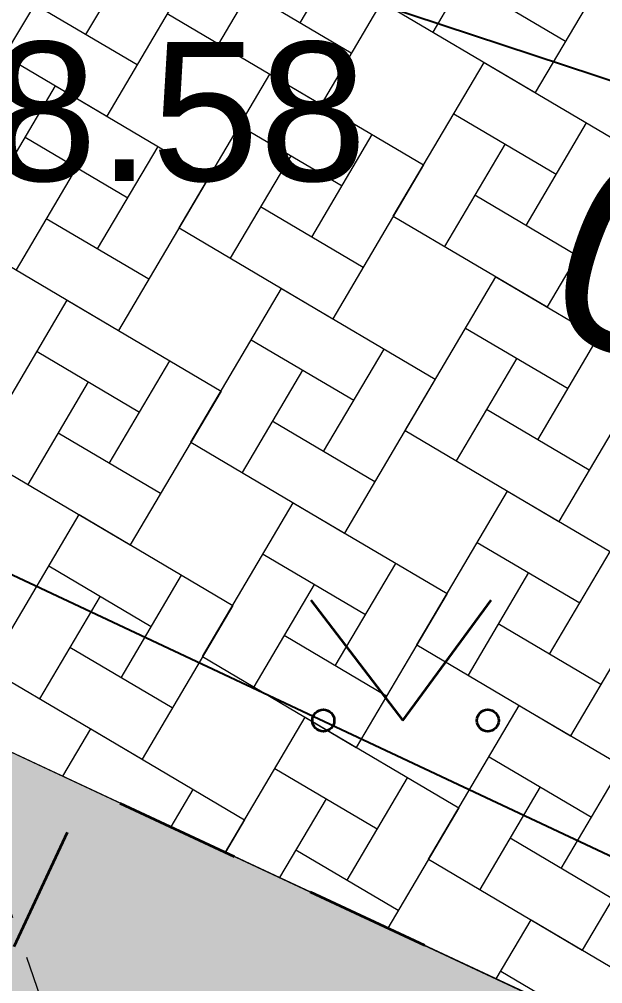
# Model space of a CAD drawing. Header units: millimetres. Extents: x 368386 to 996118, y -334862 to 250838.
# Drawn here: x 782580 to 785521, y -85583 to -80723 of the extents above; entities that cross this region are included whole.
import ezdxf

# ---------------------------------------------------------------- set-up
doc = ezdxf.new("R2010")
doc.units = ezdxf.units.MM
doc.header["$MEASUREMENT"] = 0
for name, pattern in [('Dashed', [423.333333, 211.666667, -211.666667]), ('HIDDEN', [4762.5, 3175, -1587.5]), ('Long Dashed', [1058.333302, 634.99999, -423.333311])]:
    doc.linetypes.add(name, pattern=pattern)
doc.layers.add('_uusvertikaal', color=5, linetype='Continuous')
for name, color, linetype, lineweight in [('New__ASENDIPLAAN_Pen_No__1', 7, 'Continuous', 13), ('New__ASENDIPLAAN_Pen_No__101', 252, 'Continuous', 13), ('New__ASENDIPLAAN_Pen_No__6', 5, 'Continuous', 35), ('New_ei pindi_Pen_No__7', 7, 'Continuous', 35), ('New_HALJASTUS#1_Pen_No__7', 7, 'Continuous', 35), ('New_korgus-EH2000#1_Pen_No__1', 7, 'Continuous', 13)]:
    doc.layers.add(name, color=color, linetype=linetype, lineweight=lineweight)
doc.layers.add('New__ASENDIPLAAN_Pen_No__102', color=7, linetype='Continuous', lineweight=13, true_color=0xcccccc)
doc.styles.add('GENERATED_STYLE_1', font='arial.ttf')

# ---------------------------------------------------------------- blocks, each defined once
blk = doc.blocks.new('*X1')
at = {"layer": 'New__ASENDIPLAAN_Pen_No__102', "color": 254, "linetype": 'Continuous', "lineweight": 13, "true_color": 0xcccccc}
for p, q in [((783995.5, -80741.1), (784300.5, -80224.4)), ((784969.6, -80271), (784664.7, -80787.7)), ((782915.4, -80800.4), (783220.4, -80283.7)), ((785638.8, -80317.6), (785181.4, -81092.7)), ((783889.6, -80330.3), (783584.6, -80847)), ((782809.6, -80389.5), (782504.6, -80906.2)), ((784558.8, -80376.9), (784101.4, -81152)), ((783478.8, -80436.1), (783021.3, -81211.2)), ((785333.9, -80834.3), (784817.2, -80529.4)), ((784253.8, -80893.6), (783737.1, -80588.6)), ((783173.8, -80952.9), (782657.1, -80647.9)), ((784406.3, -80635.2), (785181.4, -81092.7)), ((783326.3, -80694.5), (784101.4, -81152)), ((782246.2, -80753.8), (783021.3, -81211.2)), ((784465.6, -81715.3), (784923, -80940.2)), ((784923, -80940.2), (785698.1, -81397.7)), ((783385.5, -81774.5), (783843, -80999.5)), ((783843, -80999.5), (784618.1, -81456.9)), ((782305.5, -81833.8), (782763, -81058.7)), ((782763, -81058.7), (783538, -81516.2)), ((784770.6, -81198.6), (785287.3, -81503.5)), ((785134.8, -81761.9), (785439.8, -81245.2)), ((783690.5, -81257.8), (784207.2, -81562.8)), ((782610.5, -81317.1), (783127.2, -81622.1)), ((784054.7, -81821.2), (784359.7, -81304.4)), ((782974.7, -81880.4), (783279.7, -81363.7)), ((785028.9, -81351.1), (784723.9, -81867.8)), ((783948.9, -81410.3), (783643.9, -81927)), ((785698.1, -81397.7), (785240.7, -82172.7)), ((782868.8, -81469.6), (782563.9, -81986.3)), ((784618.1, -81456.9), (784160.6, -82232)), ((783538, -81516.2), (783080.6, -82291.3)), ((785393.1, -81914.4), (784876.4, -81609.4)), ((784313.1, -81973.6), (783796.4, -81668.7)), ((783233.1, -82032.9), (782716.3, -81727.9)), ((784465.6, -81715.3), (785240.7, -82172.7)), ((783385.5, -81774.5), (784160.6, -82232)), ((782305.5, -81833.8), (783080.6, -82291.3)), ((784524.8, -82795.3), (784982.3, -82020.3)), ((784982.3, -82020.3), (785757.4, -82477.7)), ((783444.8, -82854.6), (783902.3, -82079.5)), ((783902.3, -82079.5), (784677.3, -82537)), ((782364.8, -82913.8), (782822.2, -82138.8)), ((782822.2, -82138.8), (783597.3, -82596.2)), ((784829.8, -82278.6), (785346.5, -82583.6)), ((783749.8, -82337.9), (784266.5, -82642.8)), ((785194, -82841.9), (785499, -82325.2)), ((782669.7, -82397.1), (783186.4, -82702.1)), ((784114, -82901.2), (784419, -82384.5)), ((783034, -82960.5), (783338.9, -82443.7)), ((785088.2, -82431.1), (784783.2, -82947.8)), ((784008.1, -82490.4), (783703.2, -83007.1)), ((785757.4, -82477.7), (785299.9, -83252.8)), ((782928.1, -82549.6), (782623.1, -83066.3)), ((784677.3, -82537), (784219.9, -83312)), ((783597.3, -82596.2), (783139.8, -83371.3)), ((785452.4, -82994.4), (784935.7, -82689.5)), ((784372.4, -83053.7), (783855.6, -82748.7)), ((784524.8, -82795.3), (785299.9, -83252.8)), ((783292.3, -83112.9), (782775.6, -82808)), ((783444.8, -82854.6), (784219.9, -83312)), ((782364.8, -82913.8), (783139.8, -83371.3)), ((784584.1, -83875.4), (785041.6, -83100.3)), ((785041.6, -83100.3), (785816.6, -83557.7)), ((783504.1, -83934.6), (783961.5, -83159.6)), ((783961.5, -83159.6), (784736.6, -83617)), ((782424, -83993.9), (782881.5, -83218.8)), ((782881.5, -83218.8), (783656.5, -83676.3)), ((784889.1, -83358.7), (785405.8, -83663.6)), ((783809, -83417.9), (784325.7, -83722.9)), ((785253.3, -83922), (785558.3, -83405.3)), ((782729, -83477.2), (783245.7, -83782.1)), ((784173.3, -83981.2), (784478.2, -83464.5)), ((783093.2, -84040.5), (783398.2, -83523.8)), ((785147.4, -83511.1), (784842.5, -84027.8)), ((784067.4, -83570.4), (783762.4, -84087.1)), ((785816.6, -83557.7), (785359.2, -84332.8)), ((782987.3, -83629.7), (782682.4, -84146.4)), ((784736.6, -83617), (784279.1, -84392.1)), ((783656.5, -83676.3), (783199.1, -84451.3)), ((785511.7, -84074.5), (784994.9, -83769.5)), ((784431.6, -84133.7), (783914.9, -83828.8)), ((783351.6, -84193), (782834.9, -83888)), ((784584.1, -83875.4), (785359.2, -84332.8)), ((783504.1, -83934.6), (784279.1, -84392.1)), ((782424, -83993.9), (783199.1, -84451.3)), ((784643.4, -84955.4), (785100.8, -84180.3)), ((785100.8, -84180.3), (785875.9, -84637.8)), ((783619.4, -84919.7), (784020.8, -84239.6)), ((784020.8, -84239.6), (784795.8, -84697)), ((782800.1, -84537.2), (782940.7, -84298.9)), ((782940.7, -84298.9), (783715.8, -84756.3)), ((784948.3, -84438.7), (785465, -84743.7)), ((783868.3, -84498), (784385, -84802.9)), ((785312.6, -85002), (785617.5, -84485.3)), ((784232.5, -85061.3), (784537.5, -84544.6)), ((785206.7, -84591.2), (784901.7, -85107.9)), ((783346.3, -84792.2), (783457.4, -84603.8)), ((784126.6, -84650.4), (783892.4, -85047.3)), ((785875.9, -84637.8), (785418.4, -85412.9)), ((784795.8, -84697), (784438.6, -85302.3)), ((783715.8, -84756.3), (783619.4, -84919.7)), ((785570.9, -85154.5), (785054.2, -84849.5)), ((784490.9, -85213.8), (783974.2, -84908.8)), ((784643.4, -84955.4), (785418.4, -85412.9)), ((784984.8, -85557.3), (785160.1, -85260.4)), ((785160.1, -85260.4), (785935.1, -85717.8)), ((785007.6, -85518.7), (785407.2, -85754.6))]:
    blk.add_line(p, q, dxfattribs=at)

msp = doc.modelspace()

# ---------------------------------------------------------------- hatches: boundary and pattern name
at = {"layer": 'New__ASENDIPLAAN_Pen_No__101', "linetype": 'Continuous', "lineweight": 13}
msp.add_hatch(color=252, dxfattribs=at).paths.add_polyline_path([(782198.71, -84256.33), (787696.29, -86827.92), (785071.02, -92440.28), (777888.99, -89086.51), (777960.76, -88927.06), (777182.11, -88562.83), (777827.5, -87180.76), (780293.95, -88335.74)])

# ---------------------------------------------------------------- linework, layer by layer
at = {"layer": '_uusvertikaal', "color": 5}
for points in [[(793350.22, -83599.52), (781315.63, -79632.07)], [(790125.37, -102122.77), (788825.18, -98417.58), (793542.44, -88689.99), (780077.56, -82365.18)]]:
    msp.add_lwpolyline(points, dxfattribs=at)
at = {"layer": 'New__ASENDIPLAAN_Pen_No__1', "color": 7, "linetype": 'Dashed', "lineweight": 13}
msp.add_line((785071.02, -92440.28), (782198.71, -84256.33), dxfattribs=at)
at = {"layer": 'New__ASENDIPLAAN_Pen_No__1', "color": 7, "linetype": 'Continuous', "lineweight": 13, "flags": 128}
msp.add_lwpolyline([(778260.06, -70770.31), (781397.09, -76586.54, -0.2341366), (781489.36, -79248.56), (779757.45, -83071.82), (782198.71, -84256.33), (787697.98, -86824.31), (799002.46, -80374.72), (797801, -78012.73), (796282.18, -75026.83), (790933.61, -78078.36, -0.4178514), (785452.77, -76543.01), (782049.92, -70402.96), (781332.61, -69108.66)], format="xyb", close=True, dxfattribs=at)
msp.add_lwpolyline([(782198.71, -84256.33), (787696.29, -86827.92), (785071.02, -92440.28), (777888.99, -89086.51), (777960.76, -88927.06), (777182.11, -88562.83), (777827.5, -87180.76), (780293.95, -88335.74)], close=True, dxfattribs=at)
at = {"layer": 'New__ASENDIPLAAN_Pen_No__6', "color": 5, "linetype": 'Long Dashed', "lineweight": 35, "flags": 128}
msp.add_lwpolyline([(780763.36, -89230.41), (782926.17, -84596.93), (784884.75, -85511.16), (782721.94, -90144.64)], close=True, dxfattribs=at)
at = {"layer": 'New_ei pindi_Pen_No__7', "color": 7, "linetype": 'HIDDEN', "lineweight": 35}
msp.add_circle((804441.04, -44567.67), 50000, dxfattribs=at)
at = {"layer": 'New_HALJASTUS#1_Pen_No__7', "color": 7, "linetype": 'Continuous', "lineweight": 35}
for p, q in [((784050.64, -83649.63), (784514.04, -84256.34)), ((784514.04, -84256.34), (784959.62, -83649.63))]:
    msp.add_line(p, q, dxfattribs=at)
for centre in [(784113.02, -84256.34), (784941.8, -84256.34)]:
    msp.add_circle(centre, 55.01, dxfattribs=at)

# ---------------------------------------------------------------- block references
at = {"layer": 'New__ASENDIPLAAN_Pen_No__102', "color": 254, "linetype": 'Continuous', "lineweight": 13, "true_color": 0xcccccc}
msp.add_blockref('*X1', (0, 0), dxfattribs=at)

# ---------------------------------------------------------------- texts
at = {"layer": '_uusvertikaal', "color": 5}
msp.add_text('+139.10', height=1000, rotation=159.64943, dxfattribs=at).set_placement((790092.64, -83005.58))
at = {"layer": 'New_korgus-EH2000#1_Pen_No__1', "color": 7, "linetype": 'Continuous', "lineweight": 13, "insert": (781070.63, -80837.05), "char_height": 700, "attachment_point": 1, "style": 'GENERATED_STYLE_1'}
msp.add_mtext('\\A1; 138.58 ', dxfattribs=at)

doc.saveas('drawing.dxf')
